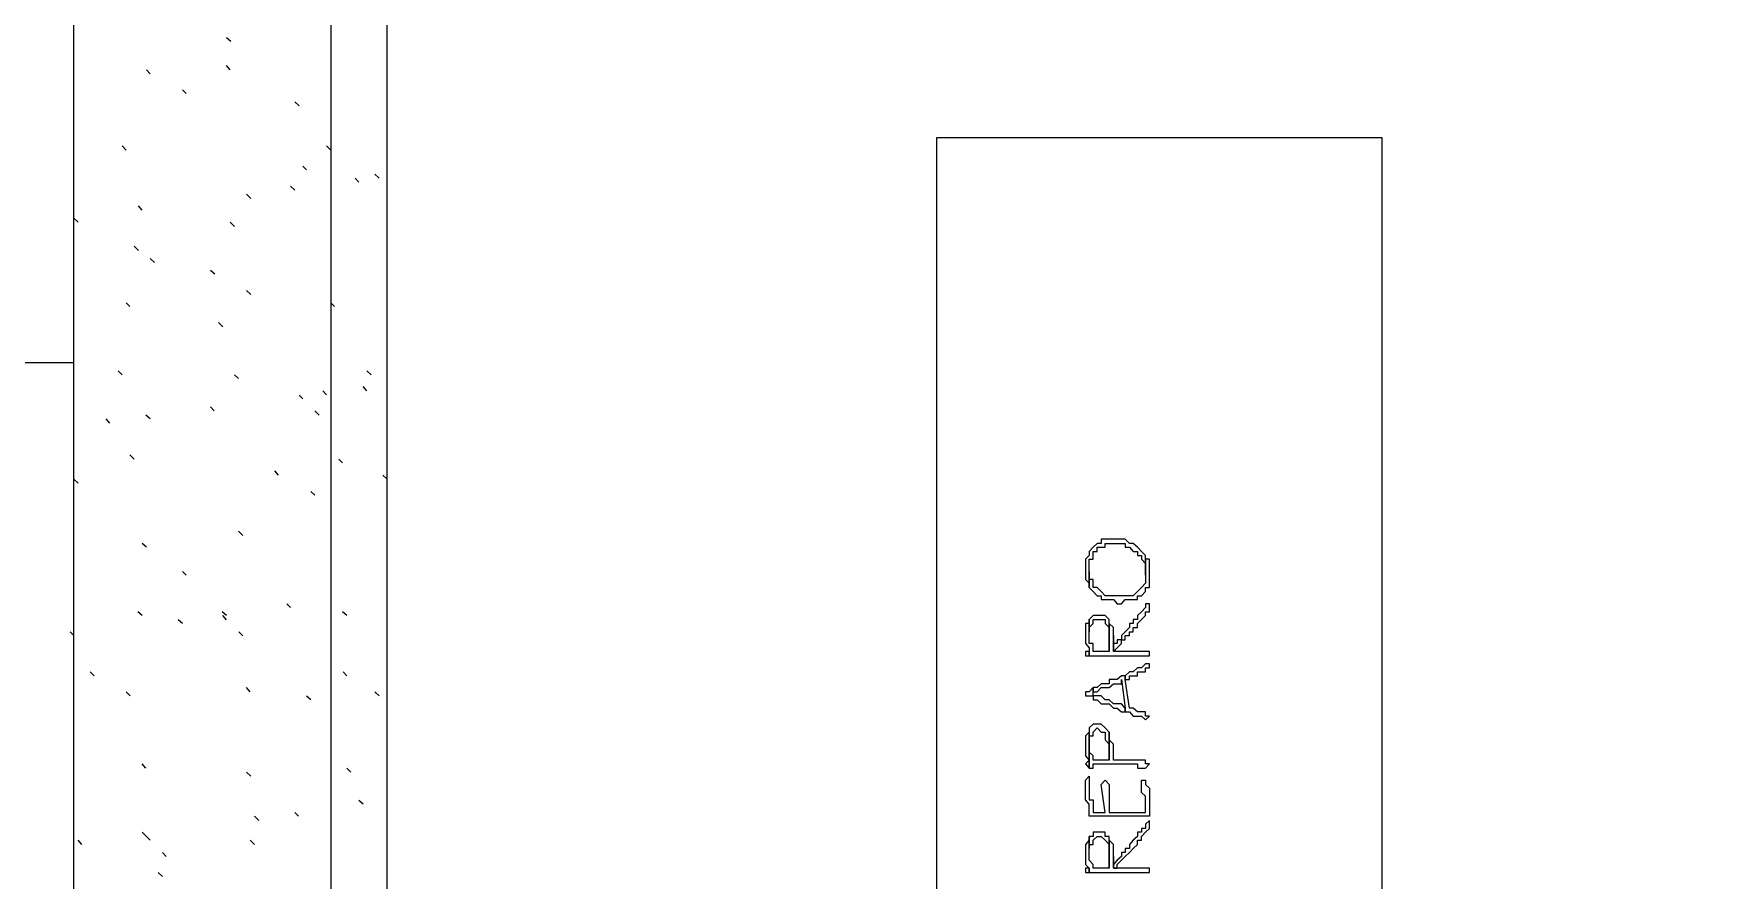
# Model space of a CAD drawing. Header units: millimetres. Extents: x -518.8 to -461.2, y 3.5 to 44.2.
# Drawn here: x -504.104 to -501.436, y 22.739 to 24.082 of the extents above; entities that cross this region are included whole.
import ezdxf

# ---------------------------------------------------------------- set-up
doc = ezdxf.new("R2010")
doc.units = ezdxf.units.MM
doc.header["$MEASUREMENT"] = 0
for name, color, linetype in [('10', 10, 'Continuous'), ('151', 151, 'Continuous'), ('16', 16, 'Continuous'), ('8', 8, 'Continuous'), ('MYSOLIDS', 7, 'Continuous')]:
    doc.layers.add(name, color=color, linetype=linetype)

msp = doc.modelspace()

# ---------------------------------------------------------------- linework, layer by layer
at = {"layer": '10'}
for points in [[(-504.0399, 23.5601), (-504.0399, 25.324), (-504.0399, 25.324), (-501.4361, 25.324)], [(-504.0399, 23.5601), (-504.2436, 23.5601)]]:
    msp.add_lwpolyline(points, dxfattribs=at)
at = {"layer": '151'}
for points in [[(-502.0346, 19.7917), (-502.0346, 20.2947), (-503.5429, 20.2947), (-503.5429, 25.324)], [(-503.791, 24.0699), (-503.7978, 24.0759)], [(-503.9188, 24.0188), (-503.9248, 24.0248)], [(-503.7918, 24.0248), (-503.7978, 24.0315)], [(-503.8617, 23.9872), (-503.8677, 23.9932)], [(-503.6827, 23.9676), (-503.6895, 23.9744)], [(-503.9572, 23.8977), (-503.9632, 23.9045)], [(-503.6324, 23.8977), (-503.6391, 23.9045)], [(-502.6714, 20.906), (-501.9647, 20.906), (-501.9647, 23.9172), (-502.6714, 23.9172), (-502.6714, 20.906)], [(-503.6707, 23.8661), (-503.6767, 23.8721)], [(-503.588, 23.8466), (-503.594, 23.8533)], [(-503.5557, 23.8533), (-503.5624, 23.8594)], [(-503.7594, 23.821), (-503.7662, 23.8278)], [(-503.6895, 23.8338), (-503.6963, 23.8406)], [(-503.9316, 23.8022), (-503.9376, 23.809)], [(-504.0331, 23.7834), (-504.0399, 23.7894)], [(-503.785, 23.7766), (-503.7918, 23.7834)], [(-503.9376, 23.7383), (-503.9444, 23.7451)], [(-503.9121, 23.7195), (-503.9188, 23.7255)], [(-503.8166, 23.7007), (-503.8233, 23.7067)], [(-503.7594, 23.6684), (-503.7662, 23.6751)], [(-503.9511, 23.6496), (-503.9572, 23.6556)], [(-503.6263, 23.6496), (-503.6324, 23.6556)], [(-503.8038, 23.6172), (-503.8105, 23.624)], [(-503.9632, 23.5413), (-503.9699, 23.5473)], [(-503.779, 23.5353), (-503.785, 23.5413)], [(-503.5684, 23.5413), (-503.5752, 23.5473)], [(-503.6767, 23.503), (-503.6827, 23.509)], [(-503.6391, 23.5097), (-503.6451, 23.5157)], [(-503.5752, 23.5157), (-503.5812, 23.5225)], [(-503.9188, 23.4714), (-503.9256, 23.4774)], [(-503.8173, 23.4842), (-503.8233, 23.4902)], [(-503.6511, 23.4774), (-503.6579, 23.4842)], [(-503.9827, 23.4646), (-503.9887, 23.4714)], [(-503.9444, 23.4075), (-503.9511, 23.4142)], [(-503.6136, 23.4015), (-503.6196, 23.4075)], [(-504.0331, 23.3691), (-504.0399, 23.3759)], [(-503.7151, 23.3819), (-503.7211, 23.3887)], [(-503.5429, 23.3759), (-503.5496, 23.3819)], [(-503.6579, 23.3503), (-503.6639, 23.3563)], [(-503.7722, 23.2864), (-503.779, 23.2932)], [(-503.9248, 23.2676), (-503.9316, 23.2736)], [(-503.8617, 23.2233), (-503.8677, 23.2293)], [(-503.9316, 23.1594), (-503.9384, 23.1654)], [(-503.7978, 23.1594), (-503.8045, 23.1654)], [(-503.7978, 23.1526), (-503.8038, 23.1594)], [(-503.6963, 23.1721), (-503.7023, 23.1782)], [(-503.6068, 23.1594), (-503.6136, 23.1654)], [(-504.0399, 23.1278), (-504.0459, 23.1338)], [(-503.8677, 23.1466), (-503.8745, 23.1526)], [(-503.7722, 23.127), (-503.7782, 23.1338)], [(-504.0075, 23.0639), (-504.0143, 23.0699)], [(-503.6068, 23.0639), (-503.6128, 23.0699)], [(-503.9504, 23.0323), (-503.9572, 23.0383)], [(-503.7602, 23.0383), (-503.7662, 23.0451)], [(-503.6639, 23.0255), (-503.6707, 23.0315)], [(-503.5557, 23.0323), (-503.5624, 23.0383)], [(-503.9256, 22.9172), (-503.9316, 22.924)], [(-503.6008, 22.9112), (-503.6068, 22.9172)], [(-503.7594, 22.9045), (-503.7662, 22.9112)], [(-503.5812, 22.8601), (-503.588, 22.8661)], [(-503.7466, 22.8345), (-503.7534, 22.8413)], [(-503.6835, 22.8413), (-503.6895, 22.8473)], [(-503.9248, 22.809), (-503.9316, 22.8157)], [(-503.9188, 22.803), (-503.9248, 22.809)], [(-504.0271, 22.7962), (-504.0331, 22.803)], [(-503.8933, 22.7774), (-503.8993, 22.7834)], [(-503.7534, 22.7962), (-503.7602, 22.803)], [(-503.8993, 22.7458), (-503.906, 22.7518)]]:
    msp.add_lwpolyline(points, dxfattribs=at)
at = {"layer": '16'}
msp.add_lwpolyline([(-503.6324, 25.3744), (-503.6324, 19.7406)], dxfattribs=at)
at = {"layer": '8'}
msp.add_lwpolyline([(-504.0399, 21.5548), (-504.0399, 23.5601)], dxfattribs=at)
at = {"layer": 'MYSOLIDS'}
for points in [[(-502.4354, 23.2293), (-502.4354, 23.2293), (-502.4354, 23.2293), (-502.4354, 23.2233), (-502.4354, 23.2165), (-502.4354, 23.2165), (-502.4293, 23.2105), (-502.4293, 23.2037), (-502.4293, 23.2293), (-502.4293, 23.236), (-502.4293, 23.236), (-502.4293, 23.2421), (-502.4293, 23.2488), (-502.4233, 23.2488), (-502.4233, 23.2548), (-502.4233, 23.2609), (-502.4166, 23.2609), (-502.4166, 23.2609), (-502.4166, 23.2676), (-502.4105, 23.2676), (-502.4038, 23.2676), (-502.4038, 23.2736), (-502.3978, 23.2736), (-502.391, 23.2736), (-502.391, 23.2736), (-502.385, 23.2736), (-502.385, 23.2736), (-502.3782, 23.2736), (-502.3722, 23.2736), (-502.3722, 23.2676), (-502.3654, 23.2676), (-502.3654, 23.2676), (-502.3594, 23.2609), (-502.3527, 23.2609), (-502.3527, 23.2548), (-502.3466, 23.2548), (-502.3466, 23.2488), (-502.3466, 23.2488), (-502.3399, 23.2421), (-502.3399, 23.236), (-502.3399, 23.236), (-502.3399, 23.2293), (-502.3399, 23.2233), (-502.3399, 23.2488), (-502.3399, 23.2548), (-502.3399, 23.2548), (-502.3466, 23.2609), (-502.3466, 23.2609), (-502.3527, 23.2676), (-502.3527, 23.2676), (-502.3594, 23.2736), (-502.3594, 23.2736), (-502.3654, 23.2736), (-502.3654, 23.2736), (-502.3722, 23.2804), (-502.3782, 23.2804), (-502.3782, 23.2804), (-502.385, 23.2804), (-502.391, 23.2804), (-502.391, 23.2804), (-502.3978, 23.2804), (-502.3978, 23.2804), (-502.4038, 23.2804), (-502.4105, 23.2804), (-502.4105, 23.2736), (-502.4166, 23.2736), (-502.4233, 23.2676), (-502.4233, 23.2676), (-502.4233, 23.2676), (-502.4293, 23.2609), (-502.4293, 23.2609), (-502.4293, 23.2548), (-502.4354, 23.2488), (-502.4354, 23.2488), (-502.4354, 23.2421), (-502.4354, 23.236), (-502.4354, 23.2293), (-502.4354, 23.2293)], [(-502.4293, 23.2037), (-502.4293, 23.2037), (-502.4233, 23.1977), (-502.4233, 23.1977), (-502.4166, 23.1909), (-502.4166, 23.1909), (-502.4105, 23.1909), (-502.4105, 23.1849), (-502.4038, 23.1849), (-502.3978, 23.1849), (-502.3978, 23.1849), (-502.391, 23.1849), (-502.385, 23.1782), (-502.3782, 23.1782), (-502.3782, 23.1782), (-502.3722, 23.1849), (-502.3722, 23.1849), (-502.3654, 23.1849), (-502.3594, 23.1849), (-502.3527, 23.1849), (-502.3527, 23.1909), (-502.3466, 23.1909), (-502.3466, 23.1909), (-502.3399, 23.1977), (-502.3399, 23.1977), (-502.3399, 23.2037), (-502.3339, 23.2037), (-502.3339, 23.2105), (-502.3339, 23.2165), (-502.3339, 23.2165), (-502.3339, 23.2233), (-502.3339, 23.2293), (-502.3339, 23.2293), (-502.3339, 23.236), (-502.3339, 23.2421), (-502.3339, 23.2421), (-502.3339, 23.2488), (-502.3399, 23.2488), (-502.3399, 23.2233), (-502.3399, 23.2233), (-502.3399, 23.2165), (-502.3399, 23.2165), (-502.3399, 23.2105), (-502.3466, 23.2037), (-502.3466, 23.2037), (-502.3527, 23.1977), (-502.3527, 23.1977), (-502.3527, 23.1977), (-502.3594, 23.1909), (-502.3594, 23.1909), (-502.3654, 23.1909), (-502.3722, 23.1909), (-502.3782, 23.1909), (-502.3782, 23.1909), (-502.385, 23.1909), (-502.385, 23.1909), (-502.391, 23.1909), (-502.3978, 23.1909), (-502.4038, 23.1909), (-502.4038, 23.1909), (-502.4105, 23.1977), (-502.4105, 23.1977), (-502.4166, 23.2037), (-502.4166, 23.2037), (-502.4233, 23.2037), (-502.4233, 23.2105), (-502.4233, 23.2165), (-502.4293, 23.2165), (-502.4293, 23.2233), (-502.4293, 23.2293), (-502.4293, 23.2293), (-502.4293, 23.2037), (-502.4293, 23.2037)], [(-502.4293, 23.1533), (-502.4293, 23.1338), (-502.4293, 23.1338), (-502.4293, 23.1406), (-502.4233, 23.1466), (-502.4233, 23.1466), (-502.4233, 23.1533), (-502.4166, 23.1533), (-502.4166, 23.1533), (-502.4105, 23.1533), (-502.4105, 23.1533), (-502.4038, 23.1533), (-502.4038, 23.1466), (-502.3978, 23.1406), (-502.3978, 23.1406), (-502.3978, 23.1406), (-502.3978, 23.1338), (-502.3978, 23.1278), (-502.3978, 23.1278), (-502.3978, 23.121), (-502.3978, 23.115), (-502.3978, 23.1082), (-502.3978, 23.1022), (-502.3978, 23.1466), (-502.3978, 23.1466), (-502.3978, 23.1533), (-502.3978, 23.1533), (-502.4038, 23.1594), (-502.4038, 23.1594), (-502.4105, 23.1594), (-502.4166, 23.1594), (-502.4166, 23.1594), (-502.4233, 23.1594), (-502.4233, 23.1594), (-502.4293, 23.1533), (-502.4293, 23.1533)], [(-502.391, 23.1278), (-502.391, 23.1022), (-502.385, 23.1082), (-502.385, 23.1082), (-502.3782, 23.115), (-502.3782, 23.121), (-502.3722, 23.121), (-502.3722, 23.1278), (-502.3654, 23.1278), (-502.3654, 23.1338), (-502.3594, 23.1338), (-502.3594, 23.1406), (-502.3527, 23.1406), (-502.3527, 23.1466), (-502.3527, 23.1466), (-502.3466, 23.1533), (-502.3466, 23.1533), (-502.3399, 23.1594), (-502.3399, 23.1654), (-502.3339, 23.1654), (-502.3339, 23.1721), (-502.3339, 23.1721), (-502.3339, 23.1782), (-502.3339, 23.1782), (-502.3339, 23.1782), (-502.3339, 23.1782), (-502.3399, 23.1782), (-502.3399, 23.1721), (-502.3399, 23.1721), (-502.3466, 23.1654), (-502.3466, 23.1654), (-502.3466, 23.1654), (-502.3527, 23.1594), (-502.3527, 23.1533), (-502.3594, 23.1533), (-502.3594, 23.1466), (-502.3654, 23.1466), (-502.3654, 23.1406), (-502.3654, 23.1406), (-502.3722, 23.1338), (-502.3722, 23.1338), (-502.3782, 23.1278), (-502.3782, 23.121), (-502.385, 23.121), (-502.385, 23.115), (-502.391, 23.115), (-502.391, 23.115), (-502.391, 23.121), (-502.391, 23.1278), (-502.391, 23.1278)], [(-502.4354, 23.1338), (-502.4354, 23.1338), (-502.4354, 23.1338), (-502.4354, 23.1278), (-502.4354, 23.121), (-502.4354, 23.121), (-502.4354, 23.115), (-502.4354, 23.115), (-502.4293, 23.1082), (-502.4293, 23.1022), (-502.4293, 23.0954), (-502.3399, 23.0954), (-502.3339, 23.0954), (-502.3339, 23.1022), (-502.3339, 23.1022), (-502.3399, 23.1022), (-502.3399, 23.1022), (-502.391, 23.1022), (-502.391, 23.1278), (-502.391, 23.1278), (-502.391, 23.1338), (-502.391, 23.1406), (-502.391, 23.1406), (-502.3978, 23.1466), (-502.3978, 23.1022), (-502.4233, 23.1022), (-502.4233, 23.1022), (-502.4233, 23.1082), (-502.4233, 23.115), (-502.4293, 23.115), (-502.4293, 23.121), (-502.4293, 23.1278), (-502.4293, 23.1278), (-502.4293, 23.1338), (-502.4293, 23.1533), (-502.4293, 23.1533), (-502.4293, 23.1466), (-502.4354, 23.1466), (-502.4354, 23.1406), (-502.4354, 23.1338), (-502.4354, 23.1338)], [(-502.4354, 23.1022), (-502.4354, 23.0954), (-502.4293, 23.0954), (-502.4293, 23.1022), (-502.4354, 23.1022), (-502.4354, 23.1022), (-502.4354, 23.1022)], [(-502.3722, 23.0639), (-502.3722, 23.0578), (-502.3654, 23.0578), (-502.3654, 23.0639), (-502.3594, 23.0639), (-502.3527, 23.0639), (-502.3527, 23.0699), (-502.3466, 23.0699), (-502.3399, 23.0699), (-502.3399, 23.0766), (-502.3339, 23.0766), (-502.3339, 23.0766), (-502.3339, 23.0827), (-502.3399, 23.0827), (-502.3399, 23.0827), (-502.3466, 23.0766), (-502.3527, 23.0766), (-502.3594, 23.0699), (-502.3594, 23.0699), (-502.3654, 23.0699), (-502.3722, 23.0639), (-502.3722, 23.0639)], [(-502.4233, 23.0451), (-502.4233, 23.0383), (-502.4233, 23.0383), (-502.4166, 23.0383), (-502.4166, 23.0383), (-502.4105, 23.0451), (-502.4038, 23.0451), (-502.4038, 23.0451), (-502.3978, 23.0451), (-502.391, 23.0511), (-502.391, 23.0511), (-502.385, 23.0511), (-502.3782, 23.0511), (-502.3782, 23.0578), (-502.3722, 23.0127), (-502.3722, 23.0067), (-502.3722, 23.0067), (-502.3654, 23.0067), (-502.3594, 23), (-502.3594, 23), (-502.3594, 23), (-502.3466, 23), (-502.3466, 23), (-502.3399, 22.9939), (-502.3399, 22.9939), (-502.3339, 23), (-502.3339, 23), (-502.3339, 23), (-502.3399, 23), (-502.3399, 23.0067), (-502.3466, 23.0067), (-502.3466, 23.0067), (-502.3527, 23.0067), (-502.3594, 23.0127), (-502.3654, 23.0127), (-502.3654, 23.0127), (-502.3722, 23.0578), (-502.3722, 23.0639), (-502.3722, 23.0639), (-502.3782, 23.0639), (-502.385, 23.0578), (-502.385, 23.0578), (-502.391, 23.0578), (-502.3978, 23.0578), (-502.3978, 23.0511), (-502.4038, 23.0511), (-502.4038, 23.0511), (-502.4105, 23.0511), (-502.4105, 23.0511), (-502.4166, 23.0451), (-502.4166, 23.0451), (-502.4233, 23.0451), (-502.4233, 23.0451), (-502.4233, 23.0451)], [(-502.4354, 23.0383), (-502.4354, 23.0383), (-502.4354, 23.0323), (-502.4354, 23.0323), (-502.4293, 23.0323), (-502.4233, 23.0323), (-502.4233, 23.0255), (-502.4166, 23.0255), (-502.4105, 23.0195), (-502.4038, 23.0195), (-502.3978, 23.0195), (-502.391, 23.0127), (-502.391, 23.0127), (-502.385, 23.0127), (-502.385, 23.0127), (-502.3782, 23.0067), (-502.3722, 23.0067), (-502.3722, 23.0127), (-502.3782, 23.0195), (-502.3782, 23.0195), (-502.385, 23.0195), (-502.391, 23.0195), (-502.3978, 23.0255), (-502.3978, 23.0255), (-502.3978, 23.0255), (-502.4038, 23.0255), (-502.4038, 23.0255), (-502.4105, 23.0323), (-502.4166, 23.0323), (-502.4233, 23.0323), (-502.4233, 23.0383), (-502.4233, 23.0451), (-502.4293, 23.0383), (-502.4354, 23.0383), (-502.4354, 23.0383), (-502.4354, 23.0383)], [(-502.4354, 22.924), (-502.4354, 22.924), (-502.4293, 22.9172), (-502.4293, 22.9172), (-502.4293, 22.9172), (-502.4293, 22.9624), (-502.4293, 22.9624), (-502.4293, 22.9684), (-502.4233, 22.9684), (-502.4233, 22.9744), (-502.4233, 22.9744), (-502.4233, 22.9744), (-502.4166, 22.9812), (-502.4166, 22.9812), (-502.4105, 22.9744), (-502.4105, 22.9744), (-502.4038, 22.9744), (-502.4038, 22.9684), (-502.4038, 22.9684), (-502.4038, 22.9624), (-502.4038, 22.9624), (-502.3978, 22.9556), (-502.3978, 22.9496), (-502.3978, 22.9428), (-502.3978, 22.9428), (-502.3978, 22.9368), (-502.3978, 22.93), (-502.3978, 22.9744), (-502.3978, 22.9744), (-502.4038, 22.9812), (-502.4038, 22.9812), (-502.4105, 22.9872), (-502.4105, 22.9872), (-502.4166, 22.9872), (-502.4166, 22.9872), (-502.4233, 22.9872), (-502.4293, 22.9812), (-502.4293, 22.9812), (-502.4293, 22.9744), (-502.4293, 22.93), (-502.4354, 22.924), (-502.4354, 22.924), (-502.4354, 22.924)], [(-502.4354, 22.9556), (-502.4354, 22.9556), (-502.4354, 22.9496), (-502.4354, 22.9428), (-502.4354, 22.9428), (-502.4354, 22.9368), (-502.4293, 22.93), (-502.4293, 22.93), (-502.4293, 22.9744), (-502.4293, 22.9744), (-502.4354, 22.9684), (-502.4354, 22.9624), (-502.4354, 22.9556), (-502.4354, 22.9556)], [(-502.4293, 22.9172), (-502.4233, 22.9172), (-502.4233, 22.9172), (-502.4233, 22.924), (-502.4166, 22.924), (-502.4105, 22.924), (-502.4038, 22.924), (-502.4038, 22.924), (-502.3978, 22.924), (-502.391, 22.924), (-502.391, 22.924), (-502.385, 22.924), (-502.3782, 22.924), (-502.3722, 22.924), (-502.3722, 22.924), (-502.3654, 22.924), (-502.3594, 22.924), (-502.3527, 22.924), (-502.3527, 22.9172), (-502.3466, 22.9172), (-502.3399, 22.9172), (-502.3399, 22.9172), (-502.3339, 22.924), (-502.3339, 22.924), (-502.3339, 22.924), (-502.3399, 22.924), (-502.3399, 22.93), (-502.3466, 22.93), (-502.3466, 22.93), (-502.3527, 22.93), (-502.3594, 22.93), (-502.3654, 22.93), (-502.3654, 22.93), (-502.3722, 22.93), (-502.3782, 22.93), (-502.3782, 22.93), (-502.385, 22.93), (-502.385, 22.93), (-502.391, 22.93), (-502.391, 22.93), (-502.391, 22.93), (-502.391, 22.9368), (-502.391, 22.9428), (-502.391, 22.9496), (-502.391, 22.9556), (-502.391, 22.9556), (-502.3978, 22.9624), (-502.3978, 22.9684), (-502.3978, 22.9684), (-502.3978, 22.9744), (-502.3978, 22.93), (-502.3978, 22.93), (-502.4038, 22.93), (-502.4038, 22.93), (-502.4105, 22.93), (-502.4166, 22.93), (-502.4233, 22.93), (-502.4233, 22.93), (-502.4233, 22.93), (-502.4233, 22.9368), (-502.4293, 22.9428), (-502.4293, 22.9428), (-502.4293, 22.9428), (-502.4293, 22.9496), (-502.4293, 22.9556), (-502.4293, 22.9624), (-502.4293, 22.9172), (-502.4293, 22.9172)], [(-502.4038, 22.8473), (-502.4105, 22.8917), (-502.4105, 22.8917), (-502.4038, 22.8985), (-502.4038, 22.8985), (-502.4038, 22.8985), (-502.4038, 22.8985), (-502.4038, 22.8985), (-502.4038, 22.8985), (-502.3978, 22.8917), (-502.3978, 22.8917), (-502.3978, 22.8473), (-502.391, 22.8473), (-502.391, 22.8473), (-502.391, 22.8473), (-502.391, 22.8473), (-502.385, 22.8473), (-502.3782, 22.8473), (-502.3782, 22.8473), (-502.3722, 22.8473), (-502.3722, 22.8473), (-502.3654, 22.8473), (-502.3594, 22.8473), (-502.3594, 22.8473), (-502.3527, 22.8473), (-502.3466, 22.8473), (-502.3399, 22.8473), (-502.3399, 22.8473), (-502.3399, 22.8541), (-502.3399, 22.8541), (-502.3399, 22.8601), (-502.3399, 22.8669), (-502.3399, 22.8729), (-502.3399, 22.8729), (-502.3399, 22.8729), (-502.3466, 22.8789), (-502.3466, 22.8857), (-502.3466, 22.8917), (-502.3466, 22.8917), (-502.3466, 22.8985), (-502.3399, 22.8985), (-502.3399, 22.8985), (-502.3399, 22.8985), (-502.3399, 22.8985), (-502.3399, 22.8985), (-502.3399, 22.8985), (-502.3399, 22.8917), (-502.3339, 22.8857), (-502.3339, 22.8857), (-502.3339, 22.8789), (-502.3339, 22.8729), (-502.3339, 22.8729), (-502.3339, 22.8669), (-502.3339, 22.8601), (-502.3339, 22.8541), (-502.3339, 22.8541), (-502.3339, 22.8473), (-502.3339, 22.8473), (-502.3339, 22.8413), (-502.3339, 22.8413), (-502.3339, 22.8413), (-502.3399, 22.8413), (-502.3399, 22.8413), (-502.3399, 22.8413), (-502.3466, 22.8413), (-502.3466, 22.8413), (-502.3527, 22.8413), (-502.3594, 22.8413), (-502.3654, 22.8413), (-502.3654, 22.8413), (-502.3722, 22.8413), (-502.3782, 22.8413), (-502.385, 22.8413), (-502.385, 22.8413), (-502.391, 22.8413), (-502.391, 22.8413), (-502.3978, 22.8413), (-502.4038, 22.8413), (-502.4105, 22.8413), (-502.4166, 22.8413), (-502.4166, 22.8413), (-502.4233, 22.8413), (-502.4233, 22.8413), (-502.4293, 22.8413), (-502.4293, 22.8413), (-502.4293, 22.8413), (-502.4293, 22.8413), (-502.4293, 22.8473), (-502.4293, 22.8473), (-502.4293, 22.8541), (-502.4293, 22.8541), (-502.4293, 22.8601), (-502.4293, 22.8601), (-502.4354, 22.8669), (-502.4354, 22.8669), (-502.4354, 22.8729), (-502.4354, 22.8789), (-502.4354, 22.8789), (-502.4354, 22.8857), (-502.4354, 22.8917), (-502.4354, 22.8917), (-502.4354, 22.8985), (-502.4354, 22.8985), (-502.4354, 22.8985), (-502.4354, 22.8985), (-502.4293, 22.9045), (-502.4293, 22.9045), (-502.4293, 22.8985), (-502.4293, 22.8985), (-502.4293, 22.8985), (-502.4293, 22.8917), (-502.4293, 22.8857), (-502.4293, 22.8789), (-502.4293, 22.8729), (-502.4293, 22.8669), (-502.4233, 22.8669), (-502.4233, 22.8601), (-502.4233, 22.8541), (-502.4233, 22.8473), (-502.4233, 22.8473), (-502.4233, 22.8473), (-502.4166, 22.8473), (-502.4166, 22.8473), (-502.4105, 22.8473), (-502.4038, 22.8473), (-502.4038, 22.8473), (-502.4038, 22.8473), (-502.4038, 22.8473), (-502.4038, 22.8473)], [(-502.4354, 22.7902), (-502.4354, 22.7902), (-502.4354, 22.7834), (-502.4354, 22.7774), (-502.4354, 22.7774), (-502.4354, 22.7774), (-502.4354, 22.7714), (-502.4354, 22.7646), (-502.4293, 22.7586), (-502.4293, 22.7586), (-502.4293, 22.7518), (-502.3399, 22.7518), (-502.3339, 22.7518), (-502.3339, 22.7518), (-502.3339, 22.7586), (-502.3399, 22.7586), (-502.3399, 22.7586), (-502.391, 22.7586), (-502.391, 22.7774), (-502.391, 22.7834), (-502.391, 22.7902), (-502.391, 22.7902), (-502.391, 22.7962), (-502.3978, 22.803), (-502.3978, 22.7586), (-502.4233, 22.7586), (-502.4233, 22.7586), (-502.4233, 22.7646), (-502.4233, 22.7646), (-502.4293, 22.7714), (-502.4293, 22.7774), (-502.4293, 22.7774), (-502.4293, 22.7834), (-502.4293, 22.7902), (-502.4293, 22.809), (-502.4293, 22.809), (-502.4293, 22.803), (-502.4354, 22.7962), (-502.4354, 22.7962), (-502.4354, 22.7902), (-502.4354, 22.7902)], [(-502.4293, 22.809), (-502.4293, 22.7902), (-502.4293, 22.7902), (-502.4293, 22.7962), (-502.4233, 22.7962), (-502.4233, 22.803), (-502.4233, 22.803), (-502.4166, 22.809), (-502.4166, 22.809), (-502.4105, 22.809), (-502.4105, 22.809), (-502.4038, 22.803), (-502.4038, 22.803), (-502.3978, 22.7962), (-502.3978, 22.7962), (-502.3978, 22.7902), (-502.3978, 22.7902), (-502.3978, 22.7834), (-502.3978, 22.7774), (-502.3978, 22.7714), (-502.3978, 22.7714), (-502.3978, 22.7646), (-502.3978, 22.7586), (-502.3978, 22.803), (-502.3978, 22.803), (-502.3978, 22.803), (-502.3978, 22.809), (-502.4038, 22.809), (-502.4038, 22.8157), (-502.4105, 22.8157), (-502.4166, 22.8157), (-502.4166, 22.8157), (-502.4233, 22.8157), (-502.4233, 22.809), (-502.4293, 22.809), (-502.4293, 22.809)], [(-502.391, 22.7774), (-502.391, 22.7586), (-502.385, 22.7586), (-502.385, 22.7646), (-502.3782, 22.7714), (-502.3782, 22.7714), (-502.3722, 22.7774), (-502.3722, 22.7774), (-502.3654, 22.7834), (-502.3654, 22.7834), (-502.3594, 22.7902), (-502.3594, 22.7902), (-502.3527, 22.7962), (-502.3527, 22.803), (-502.3527, 22.803), (-502.3466, 22.803), (-502.3466, 22.809), (-502.3399, 22.8157), (-502.3399, 22.8157), (-502.3339, 22.8218), (-502.3339, 22.8285), (-502.3339, 22.8285), (-502.3339, 22.8285), (-502.3339, 22.8345), (-502.3339, 22.8345), (-502.3339, 22.8345), (-502.3399, 22.8285), (-502.3399, 22.8285), (-502.3399, 22.8218), (-502.3466, 22.8218), (-502.3466, 22.8218), (-502.3466, 22.8157), (-502.3527, 22.8157), (-502.3527, 22.809), (-502.3594, 22.803), (-502.3594, 22.803), (-502.3654, 22.7962), (-502.3654, 22.7962), (-502.3654, 22.7902), (-502.3722, 22.7902), (-502.3722, 22.7834), (-502.3782, 22.7834), (-502.3782, 22.7774), (-502.385, 22.7714), (-502.385, 22.7714), (-502.391, 22.7646), (-502.391, 22.7646), (-502.391, 22.7714), (-502.391, 22.7774), (-502.391, 22.7774)], [(-502.4354, 22.7518), (-502.4354, 22.7518), (-502.4293, 22.7518), (-502.4293, 22.7586), (-502.4354, 22.7586), (-502.4354, 22.7518), (-502.4354, 22.7518)]]:
    msp.add_lwpolyline(points, dxfattribs=at)

doc.saveas('drawing.dxf')
